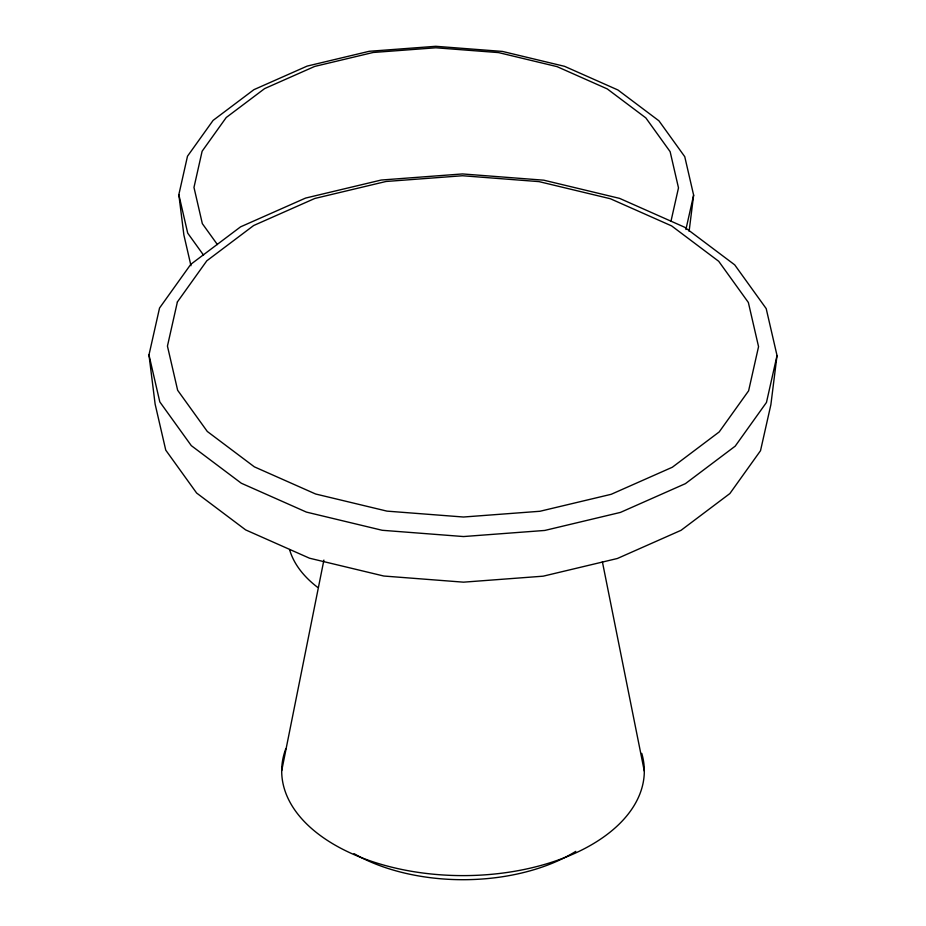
<?xml version="1.0" encoding="UTF-8"?>
<svg xmlns="http://www.w3.org/2000/svg" width="926" height="926" viewBox="0 0 926 926"><rect width="100%" height="100%" fill="white"/><g stroke="black" fill="none" stroke-linecap="round" stroke-linejoin="round"><path stroke-width="1.39" d="M689.106 231.292L693.632 195.154L684.754 156.679L658.942 120.82L617.943 89.996L564.571 66.336L502.448 51.428L435.81 46.3L369.208 51.3L307.166 66.093L253.921 89.66L213.107 120.392L187.492 156.216L178.834 194.668L183.88 234.984L190.976 265.716M777.03 355.538L770.872 404.708L760.512 450.707L729.873 493.546L681.05 530.309L617.376 558.494L543.168 576.18L463.509 582.165L383.804 576.03L309.504 558.204L245.656 529.904L196.625 493.037L165.754 450.14L155.128 404.13L148.97 354.947L159.538 308.034L190.791 264.327L240.586 226.835L305.545 198.083L381.223 180.038L462.491 173.938L543.782 180.188L619.575 198.372L684.684 227.252L734.7 264.848L766.196 308.601L777.03 355.538L766.462 402.451L735.209 446.147L685.414 483.65L620.455 512.402L544.777 530.448L463.509 536.548L382.218 530.285L306.425 512.101L241.316 483.233L191.3 445.637L159.804 401.884L148.97 354.947M281.689 770.768L323.903 560.08M670.968 221.279L678.492 187.874L670.135 151.667L645.839 117.903L607.259 88.908L557.024 66.626L498.547 52.597L435.833 47.782L373.155 52.481L314.759 66.406L264.651 88.583L226.233 117.509L202.123 151.227L193.974 187.411L202.331 223.629L217.413 244.58M685.9 229.486L693.632 195.154M203.535 255.125L187.712 233.132L178.834 194.668M602.386 561.758L644.311 771.103M641.741 753.347A181.311 104.684 0 0 1 459.157 875.591A181.311 104.684 0 0 1 285.717 748.995M575.764 851.376A154.121 88.977 0 0 1 354.021 853.645M317.722 587.42A148.623 85.805 0 0 1 289.56 549.5M177.387 301.945L167.444 346.092L177.642 390.274L207.285 431.458L254.349 466.843L315.639 494.009L386.975 511.129L463.486 517.021L539.962 511.268L611.195 494.299L672.334 467.236L719.201 431.933L748.613 390.807L758.556 346.66L748.358 302.478L718.715 261.294L671.651 225.921L610.361 198.743L539.025 181.623L462.514 175.743L386.038 181.484L314.805 198.465L253.666 225.516L206.799 260.819L177.387 301.945"/></g></svg>
